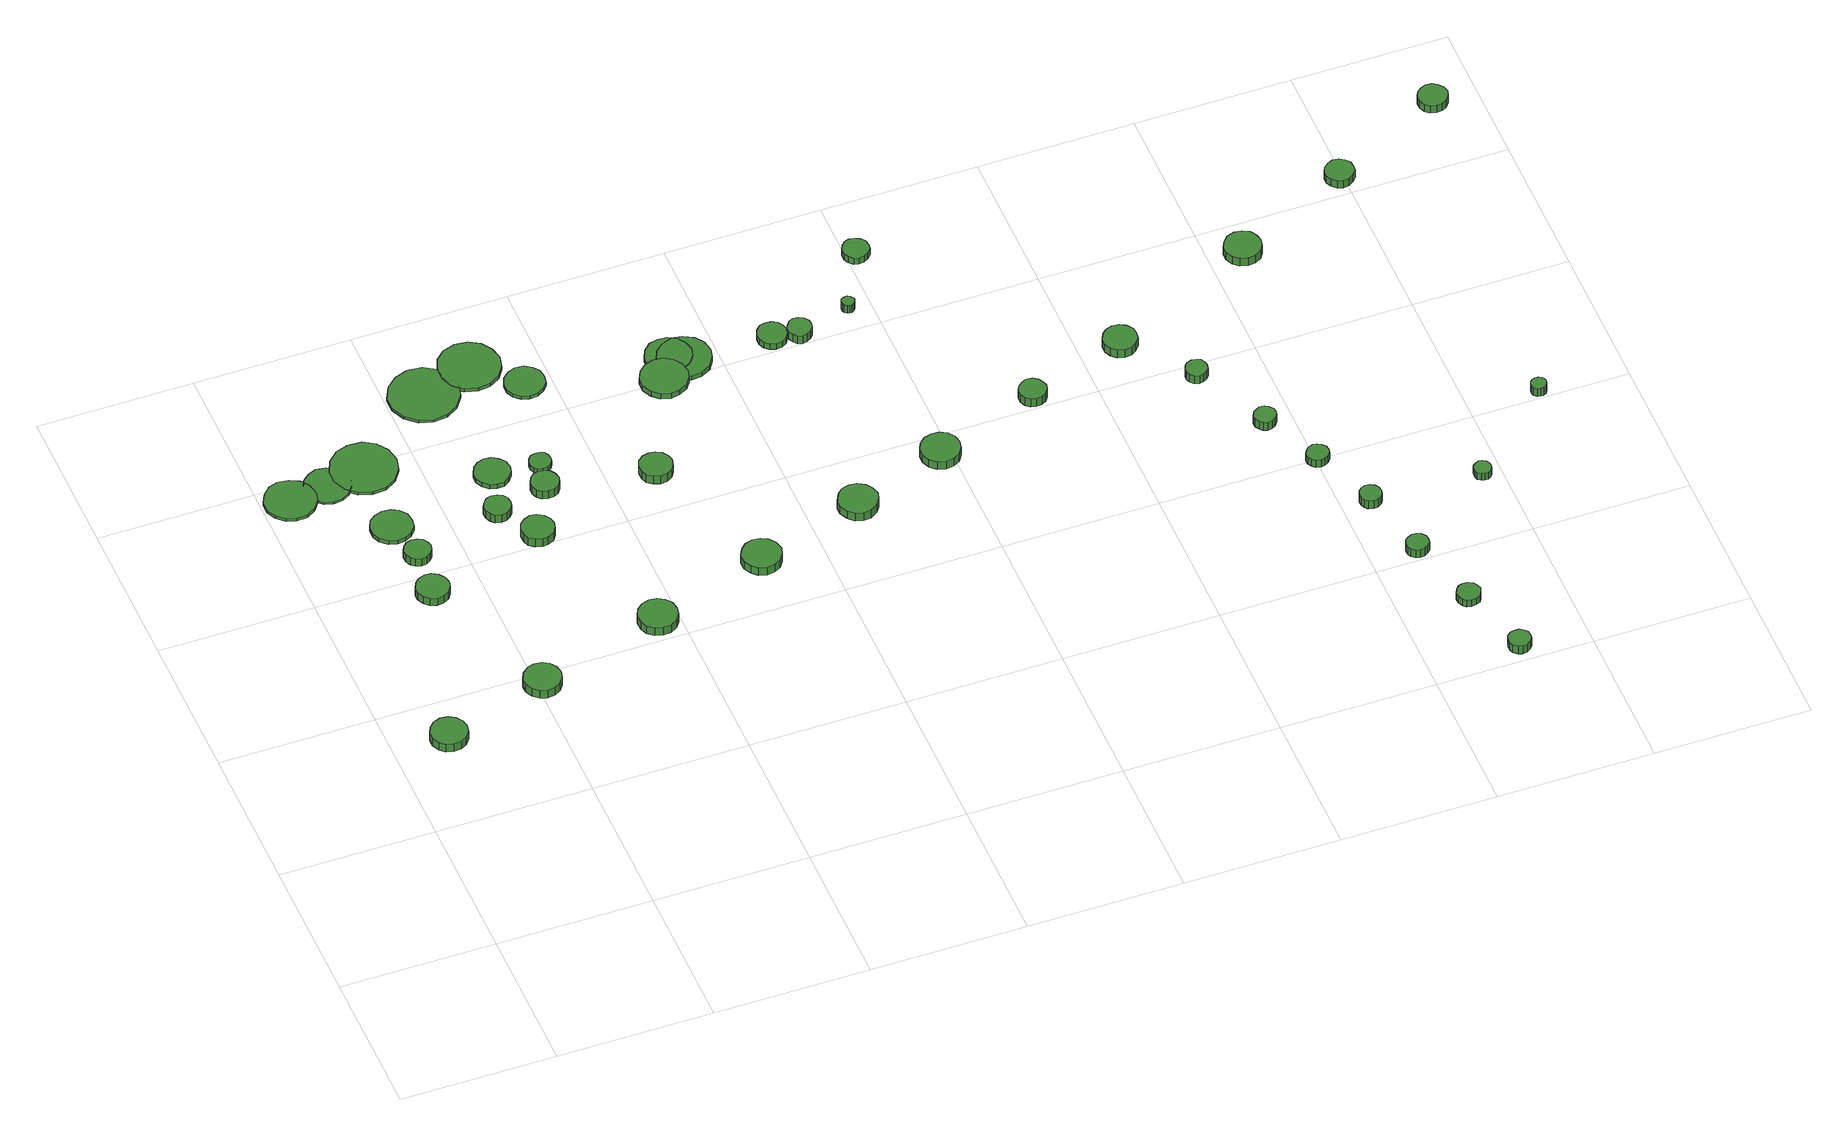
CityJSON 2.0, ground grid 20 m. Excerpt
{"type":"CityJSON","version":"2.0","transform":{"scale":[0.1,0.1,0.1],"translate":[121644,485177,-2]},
"CityObjects":{
"tree1":{"type":"SolitaryVegetationObject","attributes":{"function":"something"},"geometry":[{"type":"MultiSurface","lod":"1","boundaries":[[[0,1,2,3,4,5,6,7,8,9,10,11,12,13,14]],[[15,16,17,18,19,20,21,22,23,24,25,26,27,28,29]],[[0,29,28,1]],[[1,28,27,2]],[[2,27,26,3]],[[3,26,25,4]],[[4,25,24,5]],[[5,24,23,6]],[[6,23,22,7]],[[7,22,21,8]],[[8,21,20,9]],[[9,20,19,10]],[[10,19,18,11]],[[11,18,17,12]],[[12,17,16,13]],[[13,16,15,14]],[[14,15,29,0]]]}]},
"tree2":{"type":"SolitaryVegetationObject","attributes":{"function":"something"},"geometry":[{"type":"MultiSurface","lod":"1","boundaries":[[[30,31,32,33,34,35,36,37,38,39,40,41,42,43,44]],[[45,46,47,48,49,50,51,52,53,54,55,56,57,58,59]],[[30,59,58,31]],[[31,58,57,32]],[[32,57,56,33]],[[33,56,55,34]],[[34,55,54,35]],[[35,54,53,36]],[[36,53,52,37]],[[37,52,51,38]],[[38,51,50,39]],[[39,50,49,40]],[[40,49,48,41]],[[41,48,47,42]],[[42,47,46,43]],[[43,46,45,44]],[[44,45,59,30]]]}]},
"tree3":{"type":"SolitaryVegetationObject","attributes":{"function":"something"},"geometry":[{"type":"MultiSurface","lod":"1","boundaries":[[[60,61,62,63,64,65,66,67,68,69,70,71,72,73,74]],[[75,76,77,78,79,80,81,82,83,84,85,86,87,88,89]],[[60,89,88,61]],[[61,88,87,62]],[[62,87,86,63]],[[63,86,85,64]],[[64,85,84,65]],[[65,84,83,66]],[[66,83,82,67]],[[67,82,81,68]],[[68,81,80,69]],[[69,80,79,70]],[[70,79,78,71]],[[71,78,77,72]],[[72,77,76,73]],[[73,76,75,74]],[[74,75,89,60]]]}]},
"tree4":{"type":"SolitaryVegetationObject","attributes":{"function":"something"},"geometry":[{"type":"MultiSurface","lod":"1","boundaries":[[[90,91,92,93,94,95,96,97,98,99,100,101,102,103,104]],[[105,106,107,108,109,110,111,112,113,114,115,116,117,118,119]],[[90,119,118,91]],[[91,118,117,92]],[[92,117,116,93]],[[93,116,115,94]],[[94,115,114,95]],[[95,114,113,96]],[[96,113,112,97]],[[97,112,111,98]],[[98,111,110,99]],[[99,110,109,100]],[[100,109,108,101]],[[101,108,107,102]],[[102,107,106,103]],[[103,106,105,104]],[[104,105,119,90]]]}]},
"tree5":{"type":"SolitaryVegetationObject","attributes":{"function":"something"},"geometry":[{"type":"MultiSurface","lod":"1","boundaries":[[[120,121,122,123,124,125,126,127,128,129,130,131,132,133,134]],[[135,136,137,138,139,140,141,142,143,144,145,146,147,148,149]],[[120,149,148,121]],[[121,148,147,122]],[[122,147,146,123]],[[123,146,145,124]],[[124,145,144,125]],[[125,144,143,126]],[[126,143,142,127]],[[127,142,141,128]],[[128,141,140,129]],[[129,140,139,130]],[[130,139,138,131]],[[131,138,137,132]],[[132,137,136,133]],[[133,136,135,134]],[[134,135,149,120]]]}]},
"tree6":{"type":"SolitaryVegetationObject","attributes":{"function":"something"},"geometry":[{"type":"MultiSurface","lod":"1","boundaries":[[[150,151,152,153,154,155,156,157,158,159,160,161,162,163,164]],[[165,166,167,168,169,170,171,172,173,174,175,176,177,178,179]],[[150,179,178,151]],[[151,178,177,152]],[[152,177,176,153]],[[153,176,175,154]],[[154,175,174,155]],[[155,174,173,156]],[[156,173,172,157]],[[157,172,171,158]],[[158,171,170,159]],[[159,170,169,160]],[[160,169,168,161]],[[161,168,167,162]],[[162,167,166,163]],[[163,166,165,164]],[[164,165,179,150]]]}]},
"tree7":{"type":"SolitaryVegetationObject","attributes":{"function":"something"},"geometry":[{"type":"MultiSurface","lod":"1","boundaries":[[[180,181,182,183,184,185,186,187,188,189,190,191,192,193,194]],[[195,196,197,198,199,200,201,202,203,204,205,206,207,208,209]],[[180,209,208,181]],[[181,208,207,182]],[[182,207,206,183]],[[183,206,205,184]],[[184,205,204,185]],[[185,204,203,186]],[[186,203,202,187]],[[187,202,201,188]],[[188,201,200,189]],[[189,200,199,190]],[[190,199,198,191]],[[191,198,197,192]],[[192,197,196,193]],[[193,196,195,194]],[[194,195,209,180]]]}]},
"tree8":{"type":"SolitaryVegetationObject","attributes":{"function":"something"},"geometry":[{"type":"MultiSurface","lod":"1","boundaries":[[[210,211,212,213,214,215,216,217,218,219,220,221,222,223,224]],[[225,226,227,228,229,230,231,232,233,234,235,236,237,238,239]],[[210,239,238,211]],[[211,238,237,212]],[[212,237,236,213]],[[213,236,235,214]],[[214,235,234,215]],[[215,234,233,216]],[[216,233,232,217]],[[217,232,231,218]],[[218,231,230,219]],[[219,230,229,220]],[[220,229,228,221]],[[221,228,227,222]],[[222,227,226,223]],[[223,226,225,224]],[[224,225,239,210]]]}]},
"tree9":{"type":"SolitaryVegetationObject","attributes":{"function":"something"},"geometry":[{"type":"MultiSurface","lod":"1","boundaries":[[[240,241,242,243,244,245,246,247,248,249,250,251,252,253,254]],[[255,256,257,258,259,260,261,262,263,264,265,266,267,268,269]],[[240,269,268,241]],[[241,268,267,242]],[[242,267,266,243]],[[243,266,265,244]],[[244,265,264,245]],[[245,264,263,246]],[[246,263,262,247]],[[247,262,261,248]],[[248,261,260,249]],[[249,260,259,250]],[[250,259,258,251]],[[251,258,257,252]],[[252,257,256,253]],[[253,256,255,254]],[[254,255,269,240]]]}]},
"tree10":{"type":"SolitaryVegetationObject","attributes":{"function":"something"},"geometry":[{"type":"MultiSurface","lod":"1","boundaries":[[[270,271,272,273,274,275,276,277,278,279,280,281,282,283,284]],[[285,286,287,288,289,290,291,292,293,294,295,296,297,298,299]],[[270,299,298,271]],[[271,298,297,272]],[[272,297,296,273]],[[273,296,295,274]],[[274,295,294,275]],[[275,294,293,276]],[[276,293,292,277]],[[277,292,291,278]],[[278,291,290,279]],[[279,290,289,280]],[[280,289,288,281]],[[281,288,287,282]],[[282,287,286,283]],[[283,286,285,284]],[[284,285,299,270]]]}]},
"tree11":{"type":"SolitaryVegetationObject","attributes":{"function":"something"},"geometry":[{"type":"MultiSurface","lod":"1","boundaries":[[[300,301,302,303,304,305,306,307,308,309,310,311,312,313,314]],[[315,316,317,318,319,320,321,322,323,324,325,326,327,328,329]],[[300,329,328,301]],[[301,328,327,302]],[[302,327,326,303]],[[303,326,325,304]],[[304,325,324,305]],[[305,324,323,306]],[[306,323,322,307]],[[307,322,321,308]],[[308,321,320,309]],[[309,320,319,310]],[[310,319,318,311]],[[311,318,317,312]],[[312,317,316,313]],[[313,316,315,314]],[[314,315,329,300]]]}]},
"tree12":{"type":"SolitaryVegetationObject","attributes":{"function":"something"},"geometry":[{"type":"MultiSurface","lod":"1","boundaries":[[[330,331,332,333,334,335,336,337,338,339,340,341,342,343,344]],[[345,346,347,348,349,350,351,352,353,354,355,356,357,358,359]],[[330,359,358,331]],[[331,358,357,332]],[[332,357,356,333]],[[333,356,355,334]],[[334,355,354,335]],[[335,354,353,336]],[[336,353,352,337]],[[337,352,351,338]],[[338,351,350,339]],[[339,350,349,340]],[[340,349,348,341]],[[341,348,347,342]],[[342,347,346,343]],[[343,346,345,344]],[[344,345,359,330]]]}]},
"tree13":{"type":"SolitaryVegetationObject","attributes":{"function":"something"},"geometry":[{"type":"MultiSurface","lod":"1","boundaries":[[[360,361,362,363,364,365,366,367,368,369,370,371,372,373,374]],[[375,376,377,378,379,380,381,382,383,384,385,386,387,388,389]],[[360,389,388,361]],[[361,388,387,362]],[[362,387,386,363]],[[363,386,385,364]],[[364,385,384,365]],[[365,384,383,366]],[[366,383,382,367]],[[367,382,381,368]],[[368,381,380,369]],[[369,380,379,370]],[[370,379,378,371]],[[371,378,377,372]],[[372,377,376,373]],[[373,376,375,374]],[[374,375,389,360]]]}]},
"tree14":{"type":"SolitaryVegetationObject","attributes":{"function":"something"},"geometry":[{"type":"MultiSurface","lod":"1","boundaries":[[[390,391,392,393,394,395,396,397,398,399,400,401,402,403,404]],[[405,406,407,408,409,410,411,412,413,414,415,416,417,418,419]],[[390,419,418,391]],[[391,418,417,392]],[[392,417,416,393]],[[393,416,415,394]],[[394,415,414,395]],[[395,414,413,396]],[[396,413,412,397]],[[397,412,411,398]],[[398,411,410,399]],[[399,410,409,400]],[[400,409,408,401]],[[401,408,407,402]],[[402,407,406,403]],[[403,406,405,404]],[[404,405,419,390]]]}]},
"tree15":{"type":"SolitaryVegetationObject","attributes":{"function":"something"},"geometry":[{"type":"MultiSurface","lod":"1","boundaries":[[[420,421,422,423,424,425,426,427,428,429,430,431,432,433,434]],[[435,436,437,438,439,440,441,442,443,444,445,446,447,448,449]],[[420,449,448,421]],[[421,448,447,422]],[[422,447,446,423]],[[423,446,445,424]],[[424,445,444,425]],[[425,444,443,426]],[[426,443,442,427]],[[427,442,441,428]],[[428,441,440,429]],[[429,440,439,430]],[[430,439,438,431]],[[431,438,437,432]],[[432,437,436,433]],[[433,436,435,434]],[[434,435,449,420]]]}]},
"tree16":{"type":"SolitaryVegetationObject","attributes":{"function":"something"},"geometry":[{"type":"MultiSurface","lod":"1","boundaries":[[[450,451,452,453,454,455,456,457,458,459,460,461,462,463,464]],[[465,466,467,468,469,470,471,472,473,474,475,476,477,478,479]],[[450,479,478,451]],[[451,478,477,452]],[[452,477,476,453]],[[453,476,475,454]],[[454,475,474,455]],[[455,474,473,456]],[[456,473,472,457]],[[457,472,471,458]],[[458,471,470,459]],[[459,470,469,460]],[[460,469,468,461]],[[461,468,467,462]],[[462,467,466,463]],[[463,466,465,464]],[[464,465,479,450]]]}]},
"tree17":{"type":"SolitaryVegetationObject","attributes":{"function":"something"},"geometry":[{"type":"MultiSurface","lod":"1","boundaries":[[[480,481,482,483,484,485,486,487,488,489,490,491,492,493,494]],[[495,496,497,498,499,500,501,502,503,504,505,506,507,508,509]],[[480,509,508,481]],[[481,508,507,482]],[[482,507,506,483]],[[483,506,505,484]],[[484,505,504,485]],[[485,504,503,486]],[[486,503,502,487]],[[487,502,501,488]],[[488,501,500,489]],[[489,500,499,490]],[[490,499,498,491]],[[491,498,497,492]],[[492,497,496,493]],[[493,496,495,494]],[[494,495,509,480]]]}]},
"tree18":{"type":"SolitaryVegetationObject","attributes":{"function":"something"},"geometry":[{"type":"MultiSurface","lod":"1","boundaries":[[[510,511,512,513,514,515,516,517,518,519,520,521,522,523,524]],[[525,526,527,528,529,530,531,532,533,534,535,536,537,538,539]],[[510,539,538,511]],[[511,538,537,512]],[[512,537,536,513]],[[513,536,535,514]],[[514,535,534,515]],[[515,534,533,516]],[[516,533,532,517]],[[517,532,531,518]],[[518,531,530,519]],[[519,530,529,520]],[[520,529,528,521]],[[521,528,527,522]],[[522,527,526,523]],[[523,526,525,524]],[[524,525,539,510]]]}]},
"tree19":{"type":"SolitaryVegetationObject","attributes":{"function":"something"},"geometry":[{"type":"MultiSurface","lod":"1","boundaries":[[[540,541,542,543,544,545,546,547,548,549,550,551,552,553,554]],[[555,556,557,558,559,560,561,562,563,564,565,566,567,568,569]],[[540,569,568,541]],[[541,568,567,542]],[[542,567,566,543]],[[543,566,565,544]],[[544,565,564,545]],[[545,564,563,546]],[[546,563,562,547]],[[547,562,561,548]],[[548,561,560,549]],[[549,560,559,550]],[[550,559,558,551]],[[551,558,557,552]],[[552,557,556,553]],[[553,556,555,554]],[[554,555,569,540]]]}]},
"tree20":{"type":"SolitaryVegetationObject","attributes":{"function":"something"},"geometry":[{"type":"MultiSurface","lod":"1","boundaries":[[[570,571,572,573,574,575,576,577,578,579,580,581,582,583,584]],[[585,586,587,588,589,590,591,592,593,594,595,596,597,598,599]],[[570,599,598,571]],[[571,598,597,572]],[[572,597,596,573]],[[573,596,595,574]],[[574,595,594,575]],[[575,594,593,576]],[[576,593,592,577]],[[577,592,591,578]],[[578,591,590,579]],[[579,590,589,580]],[[580,589,588,581]],[[581,588,587,582]],[[582,587,586,583]],[[583,586,585,584]],[[584,585,599,570]]]}]},
"tree21":{"type":"SolitaryVegetationObject","attributes":{"function":"something"},"geometry":[{"type":"MultiSurface","lod":"1","boundaries":[[[600,601,602,603,604,605,606,607,608,609,610,611,612,613,614]],[[615,616,617,618,619,620,621,622,623,624,625,626,627,628,629]],[[600,629,628,601]],[[601,628,627,602]],[[602,627,626,603]],[[603,626,625,604]],[[604,625,624,605]],[[605,624,623,606]],[[606,623,622,607]],[[607,622,621,608]],[[608,621,620,609]],[[609,620,619,610]],[[610,619,618,611]],[[611,618,617,612]],[[612,617,616,613]],[[613,616,615,614]],[[614,615,629,600]]]}]},
"tree22":{"type":"SolitaryVegetationObject","attributes":{"function":"something"},"geometry":[{"type":"MultiSurface","lod":"1","boundaries":[[[630,631,632,633,634,635,636,637,638,639,640,641,642,643,644]],[[645,646,647,648,649,650,651,652,653,654,655,656,657,658,659]],[[630,659,658,631]],[[631,658,657,632]],[[632,657,656,633]],[[633,656,655,634]],[[634,655,654,635]],[[635,654,653,636]],[[636,653,652,637]],[[637,652,651,638]],[[638,651,650,639]],[[639,650,649,640]],[[640,649,648,641]],[[641,648,647,642]],[[642,647,646,643]],[[643,646,645,644]],[[644,645,659,630]]]}]},
"tree23":{"type":"SolitaryVegetationObject","attributes":{"function":"something"},"geometry":[{"type":"MultiSurface","lod":"1","boundaries":[[[660,661,662,663,664,665,666,667,668,669,670,671,672,673,674]],[[675,676,677,678,679,680,681,682,683,684,685,686,687,688,689]],[[660,689,688,661]],[[661,688,687,662]],[[662,687,686,663]],[[663,686,685,664]],[[664,685,684,665]],[[665,684,683,666]],[[666,683,682,667]],[[667,682,681,668]],[[668,681,680,669]],[[669,680,679,670]],[[670,679,678,671]],[[671,678,677,672]],[[672,677,676,673]],[[673,676,675,674]],[[674,675,689,660]]]}]},
"tree24":{"type":"SolitaryVegetationObject","attributes":{"function":"something"},"geometry":[{"type":"MultiSurface","lod":"1","boundaries":[[[690,691,692,693,694,695,696,697,698,699,700,701,702,703,704]],[[705,706,707,708,709,710,711,712,713,714,715,716,717,718,719]],[[690,719,718,691]],[[691,718,717,692]],[[692,717,716,693]],[[693,716,715,694]],[[694,715,714,695]],[[695,714,713,696]],[[696,713,712,697]],[[697,712,711,698]],[[698,711,710,699]],[[699,710,709,700]],[[700,709,708,701]],[[701,708,707,702]],[[702,707,706,703]],[[703,706,705,704]],[[704,705,719,690]]]}]},
"tree25":{"type":"SolitaryVegetationObject","attributes":{"function":"something"},"geometry":[{"type":"MultiSurface","lod":"1","boundaries":[[[720,721,722,723,724,725,726,727,728,729,730,731,732,733,734]],[[735,736,737,738,739,740,741,742,743,744,745,746,747,748,749]],[[720,749,748,721]],[[721,748,747,722]],[[722,747,746,723]],[[723,746,745,724]],[[724,745,744,725]],[[725,744,743,726]],[[726,743,742,727]],[[727,742,741,728]],[[728,741,740,729]],[[729,740,739,730]],[[730,739,738,731]],[[731,738,737,732]],[[732,737,736,733]],[[733,736,735,734]],[[734,735,749,720]]]}]},
"tree26":{"type":"SolitaryVegetationObject","attributes":{"function":"something"},"geometry":[{"type":"MultiSurface","lod":"1","boundaries":[[[750,751,752,753,754,755,756,757,758,759,760,761,762,763,764]],[[765,766,767,768,769,770,771,772,773,774,775,776,777,778,779]],[[750,779,778,751]],[[751,778,777,752]],[[752,777,776,753]],[[753,776,775,754]],[[754,775,774,755]],[[755,774,773,756]],[[756,773,772,757]],[[757,772,771,758]],[[758,771,770,759]],[[759,770,769,760]],[[760,769,768,761]],[[761,768,767,762]],[[762,767,766,763]],[[763,766,765,764]],[[764,765,779,750]]]}]},
"tree27":{"type":"SolitaryVegetationObject","attributes":{"function":"something"},"geometry":[{"type":"MultiSurface","lod":"1","boundaries":[[[780,781,782,783,784,785,786,787,788,789,790,791,792,793,794]],[[795,796,797,798,799,800,801,802,803,804,805,806,807,808,809]],[[780,809,808,781]],[[781,808,807,782]],[[782,807,806,783]],[[783,806,805,784]],[[784,805,804,785]],[[785,804,803,786]],[[786,803,802,787]],[[787,802,801,788]],[[788,801,800,789]],[[789,800,799,790]],[[790,799,798,791]],[[791,798,797,792]],[[792,797,796,793]],[[793,796,795,794]],[[794,795,809,780]]]}]},
"tree28":{"type":"SolitaryVegetationObject","attributes":{"function":"something"},"geometry":[{"type":"MultiSurface","lod":"1","boundaries":[[[810,811,812,813,814,815,816,817,818,819,820,821,822,823,824]],[[825,826,827,828,829,830,831,832,833,834,835,836,837,838,839]],[[810,839,838,811]],[[811,838,837,812]],[[812,837,836,813]],[[813,836,835,814]],[[814,835,834,815]],[[815,834,833,816]],[[816,833,832,817]],[[817,832,831,818]],[[818,831,830,819]],[[819,830,829,820]],[[820,829,828,821]],[[821,828,827,822]],[[822,827,826,823]],[[823,826,825,824]],[[824,825,839,810]]]}]},
"tree29":{"type":"SolitaryVegetationObject","attributes":{"function":"something"},"geometry":[{"type":"MultiSurface","lod":"1","boundaries":[[[840,841,842,843,844,845,846,847,848,849,850,851,852,853,854]],[[855,856,857,858,859,860,861,862,863,864,865,866,867,868,869]],[[840,869,868,841]],[[841,868,867,842]],[[842,867,866,843]],[[843,866,865,844]],[[844,865,864,845]],[[845,864,863,846]],[[846,863,862,847]],[[847,862,861,848]],[[848,861,860,849]],[[849,860,859,850]],[[850,859,858,851]],[[851,858,857,852]],[[852,857,856,853]],[[853,856,855,854]],[[854,855,869,840]]]}]},
"tree30":{"type":"SolitaryVegetationObject","attributes":{"function":"something"},"geometry":[{"type":"MultiSurface","lod":"1","boundaries":[[[870,871,872,873,874,875,876,877,878,879,880,881,882,883,884]],[[885,886,887,888,889,890,891,892,893,894,895,896,897,898,899]],[[870,899,898,871]],[[871,898,897,872]],[[872,897,896,873]],[[873,896,895,874]],[[874,895,894,875]],[[875,894,893,876]],[[876,893,892,877]],[[877,892,891,878]],[[878,891,890,879]],[[879,890,889,880]],[[880,889,888,881]],[[881,888,887,882]],[[882,887,886,883]],[[883,886,885,884]],[[884,885,899,870]]]}]},
"tree31":{"type":"SolitaryVegetationObject","attributes":{"function":"something"},"geometry":[{"type":"MultiSurface","lod":"1","boundaries":[[[900,901,902,903,904,905,906,907,908,909,910,911,912,913,914]],[[915,916,917,918,919,920,921,922,923,924,925,926,927,928,929]],[[900,929,928,901]],[[901,928,927,902]],[[902,927,926,903]],[[903,926,925,904]],[[904,925,924,905]],[[905,924,923,906]],[[906,923,922,907]],[[907,922,921,908]],[[908,921,920,909]],[[909,920,919,910]],[[910,919,918,911]],[[911,918,917,912]],[[912,917,916,913]],[[913,916,915,914]],[[914,915,929,900]]]}]},
"tree32":{"type":"SolitaryVegetationObject","attributes":{"function":"something"},"geometry":[{"type":"MultiSurface","lod":"1","boundaries":[[[930,931,932,933,934,935,936,937,938,939,940,941,942,943,944]],[[945,946,947,948,949,950,951,952,953,954,955,956,957,958,959]],[[930,959,958,931]],[[931,958,957,932]],[[932,957,956,933]],[[933,956,955,934]],[[934,955,954,935]],[[935,954,953,936]],[[936,953,952,937]],[[937,952,951,938]],[[938,951,950,939]],[[939,950,949,940]],[[940,949,948,941]],[[941,948,947,942]],[[942,947,946,943]],[[943,946,945,944]],[[944,945,959,930]]]}]},
"tree33":{"type":"SolitaryVegetationObject","attributes":{"function":"something"},"geometry":[{"type":"MultiSurface","lod":"1","boundaries":[[[960,961,962,963,964,965,966,967,968,969,970,971,972,973,974]],[[975,976,977,978,979,980,981,982,983,984,985,986,987,988,989]],[[960,989,988,961]],[[961,988,987,962]],[[962,987,986,963]],[[963,986,985,964]],[[964,985,984,965]],[[965,984,983,966]],[[966,983,982,967]],[[967,982,981,968]],[[968,981,980,969]],[[969,980,979,970]],[[970,979,978,971]],[[971,978,977,972]],[[972,977,976,973]],[[973,976,975,974]],[[974,975,989,960]]]}]},
"tree34":{"type":"SolitaryVegetationObject","attributes":{"function":"something"},"geometry":[{"type":"MultiSurface","lod":"1","boundaries":[[[990,991,992,993,994,995,996,997,998,999,1000,1001,1002,1003,1004]],[[1005,1006,1007,1008,1009,1010,1011,1012,1013,1014,1015,1016,1017,1018,1019]],[[990,1019,1018,991]],[[991,1018,1017,992]],[[992,1017,1016,993]],[[993,1016,1015,994]],[[994,1015,1014,995]],[[995,1014,1013,996]],[[996,1013,1012,997]],[[997,1012,1011,998]],[[998,1011,1010,999]],[[999,1010,1009,1000]],[[1000,1009,1008,1001]],[[1001,1008,1007,1002]],[[1002,1007,1006,1003]],[[1003,1006,1005,1004]],[[1004,1005,1019,990]]]}]},
"tree35":{"type":"SolitaryVegetationObject","attributes":{"function":"something"},"geometry":[{"type":"MultiSurface","lod":"1","boundaries":[[[1020,1021,1022,1023,1024,1025,1026,1027,1028,1029,1030,1031,1032,1033,1034]],[[1035,1036,1037,1038,1039,1040,1041,1042,1043,1044,1045,1046,1047,1048,1049]],[[1020,1049,1048,1021]],[[1021,1048,1047,1022]],[[1022,1047,1046,1023]],[[1023,1046,1045,1024]],[[1024,1045,1044,1025]],[[1025,1044,1043,1026]],[[1026,1043,1042,1027]],[[1027,1042,1041,1028]],[[1028,1041,1040,1029]],[[1029,1040,1039,1030]],[[1030,1039,1038,1031]],[[1031,1038,1037,1032]],[[1032,1037,1036,1033]],[[1033,1036,1035,1034]],[[1034,1035,1049,1020]]]}]},
"tree36":{"type":"SolitaryVegetationObject","attributes":{"function":"something"},"geometry":[{"type":"MultiSurface","lod":"1","boundaries":[[[1050,1051,1052,1053,1054,1055,1056,1057,1058,1059,1060,1061,1062,1063,1064]],[[1065,1066,1067,1068,1069,1070,1071,1072,1073,1074,1075,1076,1077,1078,1079]],[[1050,1079,1078,1051]],[[1051,1078,1077,1052]],[[1052,1077,1076,1053]],[[1053,1076,1075,1054]],[[1054,1075,1074,1055]],[[1055,1074,1073,1056]],[[1056,1073,1072,1057]],[[1057,1072,1071,1058]],[[1058,1071,1070,1059]],[[1059,1070,1069,1060]],[[1060,1069,1068,1061]],[[1061,1068,1067,1062]],[[1062,1067,1066,1063]],[[1063,1066,1065,1064]],[[1064,1065,1079,1050]]]}]},
"tree37":{"type":"SolitaryVegetationObject","attributes":{"function":"something"},"geometry":[{"type":"MultiSurface","lod":"1","boundaries":[[[1080,1081,1082,1083,1084,1085,1086,1087,1088,1089,1090,1091,1092,1093,1094]],[[1095,1096,1097,1098,1099,1100,1101,1102,1103,1104,1105,1106,1107,1108,1109]],[[1080,1109,1108,1081]],[[1081,1108,1107,1082]],[[1082,1107,1106,1083]],[[1083,1106,1105,1084]],[[1084,1105,1104,1085]],[[1085,1104,1103,1086]],[[1086,1103,1102,1087]],[[1087,1102,1101,1088]],[[1088,1101,1100,1089]],[[1089,1100,1099,1090]],[[1090,1099,1098,1091]],[[1091,1098,1097,1092]],[[1092,1097,1096,1093]],[[1093,1096,1095,1094]],[[1094,1095,1109,1080]]]}]},
"tree38":{"type":"SolitaryVegetationObject","attributes":{"function":"something"},"geometry":[{"type":"MultiSurface","lod":"1","boundaries":[[[1110,1111,1112,1113,1114,1115,1116,1117,1118,1119,1120,1121,1122,1123,1124]],[[1125,1126,1127,1128,1129,1130,1131,1132,1133,1134,1135,1136,1137,1138,1139]],[[1110,1139,1138,1111]],[[1111,1138,1137,1112]],[[1112,1137,1136,1113]],[[1113,1136,1135,1114]],[[1114,1135,1134,1115]],[[1115,1134,1133,1116]],[[1116,1133,1132,1117]],[[1117,1132,1131,1118]],[[1118,1131,1130,1119]],[[1119,1130,1129,1120]],[[1120,1129,1128,1121]],[[1121,1128,1127,1122]],[[1122,1127,1126,1123]],[[1123,1126,1125,1124]],[[1124,1125,1139,1110]]]}]},
"tree39":{"type":"SolitaryVegetationObject","attributes":{"function":"something"},"geometry":[{"type":"MultiSurface","lod":"1","boundaries":[[[1140,1141,1142,1143,1144,1145,1146,1147,1148,1149,1150,1151,1152,1153,1154]],[[1155,1156,1157,1158,1159,1160,1161,1162,1163,1164,1165,1166,1167,1168,1169]],[[1140,1169,1168,1141]],[[1141,1168,1167,1142]],[[1142,1167,1166,1143]],[[1143,1166,1165,1144]],[[1144,1165,1164,1145]],[[1145,1164,1163,1146]],[[1146,1163,1162,1147]],[[1147,1162,1161,1148]],[[1148,1161,1160,1149]],[[1149,1160,1159,1150]],[[1150,1159,1158,1151]],[[1151,1158,1157,1152]],[[1152,1157,1156,1153]],[[1153,1156,1155,1154]],[[1154,1155,1169,1140]]]}]},
"tree40":{"type":"SolitaryVegetationObject","attributes":{"function":"something"},"geometry":[{"type":"MultiSurface","lod":"1","boundaries":[[[1170,1171,1172,1173,1174,1175,1176,1177,1178,1179,1180,1181,1182,1183,1184]],[[1185,1186,1187,1188,1189,1190,1191,1192,1193,1194,1195,1196,1197,1198,1199]],[[1170,1199,1198,1171]],[[1171,1198,1197,1172]],[[1172,1197,1196,1173]],[[1173,1196,1195,1174]],[[1174,1195,1194,1175]],[[1175,1194,1193,1176]],[[1176,1193,1192,1177]],[[1177,1192,1191,1178]],[[1178,1191,1190,1179]],[[1179,1190,1189,1180]],[[1180,1189,1188,1181]],[[1181,1188,1187,1182]],[[1182,1187,1186,1183]],[[1183,1186,1185,1184]],[[1184,1185,1199,1170]]]}]},
"tree41":{"type":"SolitaryVegetationObject","attributes":{"function":"something"},"geometry":[{"type":"MultiSurface","lod":"1","boundaries":[[[1200,1201,1202,1203,1204,1205,1206,1207,1208,1209,1210,1211,1212,1213,1214]],[[1215,1216,1217,1218,1219,1220,1221,1222,1223,1224,1225,1226,1227,1228,1229]],[[1200,1229,1228,1201]],[[1201,1228,1227,1202]],[[1202,1227,1226,1203]],[[1203,1226,1225,1204]],[[1204,1225,1224,1205]],[[1205,1224,1223,1206]],[[1206,1223,1222,1207]],[[1207,1222,1221,1208]],[[1208,1221,1220,1209]],[[1209,1220,1219,1210]],[[1210,1219,1218,1211]],[[1211,1218,1217,1212]],[[1212,1217,1216,1213]],[[1213,1216,1215,1214]],[[1214,1215,1229,1200]]]}]},
"tree42":{"type":"SolitaryVegetationObject","attributes":{"function":"something"},"geometry":[{"type":"MultiSurface","lod":"1","boundaries":[[[1230,1231,1232,1233,1234,1235,1236,1237,1238,1239,1240,1241,1242,1243,1244]],[[1245,1246,1247,1248,1249,1250,1251,1252,1253,1254,1255,1256,1257,1258,1259]],[[1230,1259,1258,1231]],[[1231,1258,1257,1232]],[[1232,1257,1256,1233]],[[1233,1256,1255,1234]],[[1234,1255,1254,1235]],[[1235,1254,1253,1236]],[[1236,1253,1252,1237]],[[1237,1252,1251,1238]],[[1238,1251,1250,1239]],[[1239,1250,1249,1240]],[[1240,1249,1248,1241]],[[1241,1248,1247,1242]],[[1242,1247,1246,1243]],[[1243,1246,1245,1244]],[[1244,1245,1259,1230]]]}]}
},
"vertices":[
[93,337,26],[91,346,26],[85,354,26],[77,359,26],[67,360,26],[58,357,26],[51,350,26],[47,342,26],[47,332,26],[51,323,26],[58,317,26],[67,314,26],[77,315,26],[85,319,26],[91,327,26],[91,327,13],[85,319,13],[77,315,13],[67,314,13],[58,317,13],[51,323,13],[47,332,13],[47,342,13],[51,350,13],[58,357,13],[67,360,13],[77,359,13],[85,354,13],[91,346,13],[93,337,13],
[69,774,14],[66,788,14],[58,799,14],[46,805,14],[32,807,14],[20,803,14],[10,793,14],[4,781,14],[4,767,14],[10,755,14],[20,746,14],[32,742,14],[46,743,14],[58,750,14],[66,761,14],[66,761,10],[58,750,10],[46,743,10],[32,742,10],[20,746,10],[10,755,10],[4,767,10],[4,781,10],[10,793,10],[20,803,10],[32,807,10],[46,805,10],[58,799,10],[66,788,10],[69,774,10],
[160,570,24],[158,578,24],[153,585,24],[145,590,24],[137,591,24],[128,588,24],[122,582,24],[118,574,24],[118,566,24],[122,558,24],[128,552,24],[137,549,24],[145,550,24],[153,554,24],[158,561,24],[158,561,12],[153,554,12],[145,550,12],[137,549,12],[128,552,12],[122,558,12],[118,566,12],[118,574,12],[122,582,12],[128,588,12],[137,591,12],[145,590,12],[153,585,12],[158,578,12],[160,570,12],
[230,381,25],[228,391,25],[222,399,25],[214,404,25],[204,405,25],[195,402,25],[187,395,25],[183,386,25],[183,377,25],[187,368,25],[195,361,25],[204,358,25],[214,359,25],[222,364,25],[228,372,25],[228,372,12],[222,364,12],[214,359,12],[204,358,12],[195,361,12],[187,368,12],[183,377,12],[183,386,12],[187,395,12],[195,402,12],[204,405,12],[214,404,12],[222,399,12],[228,391,12],[230,381,12],
[116,782,13],[113,794,13],[106,803,13],[95,809,13],[83,811,13],[72,807,13],[63,799,13],[58,788,13],[58,776,13],[63,765,13],[72,756,13],[83,753,13],[95,754,13],[106,760,13],[113,770,13],[113,770,10],[106,760,10],[95,754,10],[83,753,10],[72,756,10],[63,765,10],[58,776,10],[58,788,10],[63,799,10],[72,807,10],[83,811,10],[95,809,10],[106,803,10],[113,794,10],[116,782,10],
[161,632,26],[159,639,26],[155,645,26],[149,648,26],[142,649,26],[135,647,26],[130,642,26],[127,636,26],[127,629,26],[130,622,26],[135,618,26],[142,615,26],[149,616,26],[155,620,26],[159,625,26],[159,625,14],[155,620,14],[149,616,14],[142,615,14],[135,618,14],[130,622,14],[127,629,14],[127,636,14],[130,642,14],[135,647,14],[142,649,14],[149,648,14],[155,645,14],[159,639,14],[161,632,14],
[159,689,16],[157,700,16],[150,709,16],[141,714,16],[130,715,16],[120,712,16],[111,705,16],[107,695,16],[107,684,16],[111,674,16],[120,666,16],[130,663,16],[141,664,16],[150,669,16],[157,678,16],[157,678,10],[150,669,10],[141,664,10],[130,663,10],[120,666,10],[111,674,10],[107,684,10],[107,695,10],[111,705,10],[120,712,10],[130,715,10],[141,714,10],[150,709,10],[157,700,10],[159,689,10],
[179,792,14],[175,810,14],[165,824,14],[150,833,14],[132,834,14],[116,829,14],[103,817,14],[96,801,14],[96,784,14],[103,768,14],[116,756,14],[132,751,14],[150,752,14],[165,761,14],[175,775,14],[175,775,10],[165,761,10],[150,752,10],[132,751,10],[116,756,10],[103,768,10],[96,784,10],[96,801,10],[103,817,10],[116,829,10],[132,834,10],[150,833,10],[165,824,10],[175,810,10],[179,792,10],
[276,668,24],[275,675,24],[271,681,24],[265,684,24],[258,685,24],[251,683,24],[246,678,24],[243,672,24],[243,665,24],[246,658,24],[251,653,24],[258,651,24],[265,652,24],[271,656,24],[275,661,24],[275,661,11],[271,656,11],[265,652,11],[258,651,11],[251,653,11],[246,658,11],[243,665,11],[243,672,11],[246,678,11],[251,683,11],[258,685,11],[265,684,11],[271,681,11],[275,675,11],[276,668,11],
[312,617,24],[310,625,24],[305,632,24],[297,637,24],[289,638,24],[281,635,24],[274,629,24],[271,621,24],[271,612,24],[274,604,24],[281,599,24],[289,596,24],[297,597,24],[305,601,24],[310,608,24],[310,608,11],[305,601,11],[297,597,11],[289,596,11],[281,599,11],[274,604,11],[271,612,11],[271,621,11],[274,629,11],[281,635,11],[289,638,11],[297,637,11],[305,632,11],[310,625,11],[312,617,11],
[299,729,17],[297,739,17],[291,746,17],[283,751,17],[274,752,17],[265,749,17],[258,743,17],[254,734,17],[254,724,17],[258,716,17],[265,709,17],[274,707,17],[283,707,17],[291,712,17],[297,720,17],[297,720,10],[291,712,10],[283,707,10],[274,707,10],[265,709,10],[258,716,10],[254,724,10],[254,734,10],[258,743,10],[265,749,10],[274,752,10],[283,751,10],[291,746,10],[297,739,10],[299,729,10],
[397,430,25],[395,441,25],[389,449,25],[380,454,25],[370,455,25],[360,452,25],[352,445,25],[348,436,25],[348,425,25],[352,416,25],[360,409,25],[370,406,25],[380,407,25],[389,412,25],[395,420,25],[395,420,12],[389,412,12],[380,407,12],[370,406,12],[360,409,12],[352,416,12],[348,425,12],[348,436,12],[352,445,12],[360,452,12],[370,455,12],[380,454,12],[389,449,12],[395,441,12],[397,430,12],
[292,881,14],[288,899,14],[277,914,14],[262,923,14],[243,925,14],[226,919,14],[212,907,14],[204,890,14],[204,872,14],[212,855,14],[226,842,14],[243,837,14],[262,839,14],[277,848,14],[288,863,14],[288,863,10],[277,848,10],[262,839,10],[243,837,10],[226,842,10],[212,855,10],[204,872,10],[204,890,10],[212,907,10],[226,919,10],[243,925,10],[262,923,10],[277,914,10],[288,899,10],[292,881,10],
[344,684,25],[342,692,25],[338,698,25],[332,701,25],[324,702,25],[317,700,25],[312,695,25],[309,688,25],[309,681,25],[312,674,25],[317,669,25],[324,667,25],[332,668,25],[338,671,25],[342,677,25],[342,677,12],[338,671,12],[332,668,12],[324,667,12],[317,669,12],[312,674,12],[309,681,12],[309,688,12],[312,695,12],[317,700,12],[324,702,12],[332,701,12],[338,698,12],[342,692,12],[344,684,12],
[349,724,18],[348,730,18],[345,735,18],[340,737,18],[334,738,18],[328,736,18],[324,732,18],[322,727,18],[322,722,18],[324,716,18],[328,712,18],[334,711,18],[340,711,18],[345,714,18],[348,719,18],[348,719,10],[345,714,10],[340,711,10],[334,711,10],[328,712,10],[324,716,10],[322,722,10],[322,727,10],[324,732,10],[328,736,10],[334,738,10],[340,737,10],[345,735,10],[348,730,10],[349,724,10],
[354,905,15],[350,921,15],[341,934,15],[327,942,15],[311,944,15],[295,939,15],[283,928,15],[277,913,15],[277,897,15],[283,882,15],[295,871,15],[311,866,15],[327,868,15],[341,876,15],[350,889,15],[350,889,10],[341,876,10],[327,868,10],[311,866,10],[295,871,10],[283,882,10],[277,897,10],[277,913,10],[283,928,10],[295,939,10],[311,944,10],[327,942,10],[341,934,10],[350,921,10],[354,905,10],
[392,857,15],[390,867,15],[384,875,15],[375,881,15],[364,882,15],[354,878,15],[346,871,15],[342,862,15],[342,851,15],[346,842,15],[354,835,15],[364,832,15],[375,833,15],[384,838,15],[390,846,15],[390,846,10],[384,838,10],[375,833,10],[364,832,10],[354,835,10],[346,842,10],[342,851,10],[342,862,10],[346,871,10],[354,878,10],[364,882,10],[375,881,10],[384,875,10],[390,867,10],[392,857,10],
[481,665,23],[479,673,23],[474,680,23],[467,684,23],[458,685,23],[450,683,23],[443,677,23],[440,669,23],[440,660,23],[443,652,23],[450,647,23],[458,644,23],[467,645,23],[474,649,23],[479,656,23],[479,656,10],[474,649,10],[467,645,10],[458,644,10],[450,647,10],[443,652,10],[440,660,10],[440,669,10],[443,677,10],[450,683,10],[458,685,10],[467,684,10],[474,680,10],[479,673,10],[481,665,10],
[549,479,25],[546,490,25],[540,498,25],[531,503,25],[521,504,25],[511,501,25],[504,494,25],[499,485,25],[499,474,25],[504,465,25],[511,458,25],[521,455,25],[531,456,25],[540,461,25],[546,469,25],[546,469,12],[540,461,12],[531,456,12],[521,455,12],[511,458,12],[504,465,12],[499,474,12],[499,485,12],[504,494,12],[511,501,12],[521,504,12],[531,503,12],[540,498,12],[546,490,12],[549,479,12],
[554,802,18],[551,814,18],[544,824,18],[533,831,18],[521,832,18],[509,828,18],[500,820,18],[494,808,18],[494,796,18],[500,784,18],[509,776,18],[521,772,18],[533,774,18],[544,780,18],[551,790,18],[551,790,10],[544,780,10],[533,774,10],[521,772,10],[509,776,10],[500,784,10],[494,796,10],[494,808,10],[500,820,10],[509,828,10],[521,832,10],[533,831,10],[544,824,10],[551,814,10],[554,802,10],
[571,834,17],[568,846,17],[561,856,17],[551,862,17],[539,863,17],[527,860,17],[518,851,17],[513,840,17],[513,828,17],[518,817,17],[527,809,17],[539,805,17],[551,807,17],[561,813,17],[568,822,17],[568,822,10],[561,813,10],[551,807,10],[539,805,10],[527,809,10],[518,817,10],[513,828,10],[513,840,10],[518,851,10],[527,860,10],[539,863,10],[551,862,10],[561,856,10],[568,846,10],[571,834,10],
[592,825,17],[589,839,17],[581,850,17],[568,857,17],[555,859,17],[541,854,17],[531,845,17],[525,832,17],[525,818,17],[531,806,17],[541,796,17],[555,792,17],[568,793,17],[581,800,17],[589,812,17],[589,812,10],[581,800,10],[568,793,10],[555,792,10],[541,796,10],[531,806,10],[525,818,10],[525,832,10],[531,845,10],[541,854,10],[555,859,10],[568,857,10],[581,850,10],[589,839,10],[592,825,10],
[689,523,25],[686,533,25],[680,541,25],[671,547,25],[661,548,25],[651,545,25],[644,538,25],[639,528,25],[639,518,25],[644,508,25],[651,501,25],[661,498,25],[671,499,25],[680,505,25],[686,513,25],[686,513,12],[680,505,12],[671,499,12],[661,498,12],[651,501,12],[644,508,12],[639,518,12],[639,528,12],[644,538,12],[651,545,12],[661,548,12],[671,547,12],[680,541,12],[686,533,12],[689,523,12],
[688,822,19],[686,830,19],[682,836,19],[675,840,19],[667,841,19],[660,839,19],[654,833,19],[651,826,19],[651,818,19],[654,811,19],[660,806,19],[667,803,19],[675,804,19],[682,808,19],[686,815,19],[686,815,10],[682,808,10],[675,804,10],[667,803,10],[660,806,10],[654,811,10],[651,818,10],[651,826,10],[654,833,10],[660,839,10],[667,841,10],[675,840,10],[682,836,10],[686,830,10],[688,822,10],
[717,817,23],[716,823,23],[712,828,23],[706,831,23],[700,832,23],[694,830,23],[690,825,23],[687,820,23],[687,813,23],[690,808,23],[694,803,23],[700,801,23],[706,802,23],[712,805,23],[716,810,23],[716,810,10],[712,805,10],[706,802,10],[700,801,10],[694,803,10],[690,808,10],[687,813,10],[687,820,10],[690,825,10],[694,830,10],[700,832,10],[706,831,10],[712,828,10],[716,823,10],[717,817,10],
[810,567,26],[808,577,26],[802,585,26],[793,590,26],[783,591,26],[773,588,26],[765,581,26],[761,572,26],[761,562,26],[765,552,26],[773,545,26],[783,542,26],[793,543,26],[802,548,26],[808,557,26],[808,557,13],[802,548,13],[793,543,13],[783,542,13],[773,545,13],[765,552,13],[761,562,13],[761,572,13],[765,581,13],[773,588,13],[783,591,13],[793,590,13],[802,585,13],[808,577,13],[810,567,13],
[779,834,25],[778,837,25],[776,840,25],[773,842,25],[770,842,25],[767,841,25],[764,839,25],[763,836,25],[763,832,25],[764,829,25],[767,827,25],[770,826,25],[773,826,25],[776,828,25],[778,831,25],[778,831,12],[776,828,12],[773,826,12],[770,826,12],[767,827,12],[764,829,12],[763,832,12],[763,836,12],[764,839,12],[767,841,12],[770,842,12],[773,842,12],[776,840,12],[778,837,12],[779,834,12],
[829,917,20],[828,924,20],[823,930,20],[817,933,20],[810,934,20],[804,932,20],[799,927,20],[796,921,20],[796,913,20],[799,907,20],[804,902,20],[810,900,20],[817,901,20],[823,904,20],[828,910,20],[828,910,10],[823,904,10],[817,901,10],[810,900,10],[804,902,10],[799,907,10],[796,913,10],[796,921,10],[799,927,10],[804,932,10],[810,934,10],[817,933,10],[823,930,10],[828,924,10],[829,917,10],
[941,619,24],[939,626,24],[935,632,24],[929,636,24],[921,637,24],[915,634,24],[909,629,24],[906,623,24],[906,616,24],[909,609,24],[915,604,24],[921,602,24],[929,603,24],[935,606,24],[939,612,24],[939,612,11],[935,606,11],[929,603,11],[921,602,11],[915,604,11],[909,609,11],[906,616,11],[906,623,11],[909,629,11],[915,634,11],[921,637,11],[929,636,11],[935,632,11],[939,626,11],[941,619,11],
[1072,662,24],[1071,670,24],[1065,678,24],[1058,682,24],[1049,683,24],[1040,680,24],[1034,674,24],[1030,666,24],[1030,657,24],[1034,649,24],[1040,643,24],[1049,640,24],[1058,641,24],[1065,646,24],[1071,653,24],[1071,653,11],[1065,646,11],[1058,641,11],[1049,640,11],[1040,643,11],[1034,649,11],[1030,657,11],[1030,666,11],[1034,674,11],[1040,680,11],[1049,683,11],[1058,682,11],[1065,678,11],[1071,670,11],[1072,662,11],
[1131,581,25],[1130,587,25],[1127,592,25],[1122,594,25],[1116,595,25],[1110,593,25],[1106,589,25],[1104,584,25],[1104,578,25],[1106,573,25],[1110,569,25],[1116,567,25],[1122,568,25],[1127,571,25],[1130,575,25],[1130,575,12],[1127,571,12],[1122,568,12],[1116,567,12],[1110,569,12],[1106,573,12],[1104,578,12],[1104,584,12],[1106,589,12],[1110,593,12],[1116,595,12],[1122,594,12],[1127,592,12],[1130,587,12],[1131,581,12],
[1179,477,27],[1178,483,27],[1174,488,27],[1169,491,27],[1163,491,27],[1158,489,27],[1154,486,27],[1151,480,27],[1151,474,27],[1154,469,27],[1158,465,27],[1163,463,27],[1169,464,27],[1174,467,27],[1178,472,27],[1178,472,14],[1174,467,14],[1169,464,14],[1163,463,14],[1158,465,14],[1154,469,14],[1151,474,14],[1151,480,14],[1154,486,14],[1158,489,14],[1163,491,14],[1169,491,14],[1174,488,14],[1178,483,14],[1179,477,14],
[1328,21,27],[1327,27,27],[1323,32,27],[1318,35,27],[1312,35,27],[1307,34,27],[1302,30,27],[1300,24,27],[1300,18,27],[1302,13,27],[1307,9,27],[1312,7,27],[1318,8,27],[1323,11,27],[1327,16,27],[1327,16,14],[1323,11,14],[1318,8,14],[1312,7,14],[1307,9,14],[1302,13,14],[1300,18,14],[1300,24,14],[1302,30,14],[1307,34,14],[1312,35,14],[1318,35,14],[1323,32,14],[1327,27,14],[1328,21,14],
[1215,397,26],[1214,403,26],[1210,407,26],[1205,410,26],[1200,411,26],[1194,409,26],[1190,405,26],[1187,400,26],[1187,394,26],[1190,389,26],[1194,385,26],[1200,383,26],[1205,384,26],[1210,387,26],[1214,391,26],[1214,391,14],[1210,387,14],[1205,384,14],[1200,383,14],[1194,385,14],[1190,389,14],[1187,394,14],[1187,400,14],[1190,405,14],[1194,409,14],[1200,411,14],[1205,410,14],[1210,407,14],[1214,403,14],[1215,397,14],
[1301,117,25],[1299,123,25],[1296,128,25],[1290,131,25],[1284,132,25],[1278,130,25],[1274,126,25],[1271,120,25],[1271,114,25],[1274,108,25],[1278,104,25],[1284,102,25],[1290,103,25],[1296,106,25],[1299,111,25],[1299,111,14],[1296,106,14],[1290,103,14],[1284,102,14],[1278,104,14],[1274,108,14],[1271,114,14],[1271,120,14],[1274,126,14],[1278,130,14],[1284,132,14],[1290,131,14],[1296,128,14],[1299,123,14],[1301,117,14],
[1272,214,27],[1271,220,27],[1267,225,27],[1262,227,27],[1256,228,27],[1251,226,27],[1246,222,27],[1244,217,27],[1244,211,27],[1246,206,27],[1251,202,27],[1256,200,27],[1262,201,27],[1267,204,27],[1271,208,27],[1271,208,14],[1267,204,14],[1262,201,14],[1256,200,14],[1251,202,14],[1246,206,14],[1244,211,14],[1244,217,14],[1246,222,14],[1251,226,14],[1256,228,14],[1262,227,14],[1267,225,14],[1271,220,14],[1272,214,14],
[1249,311,26],[1248,317,26],[1245,321,26],[1240,324,26],[1234,325,26],[1228,323,26],[1224,319,26],[1222,314,26],[1222,308,26],[1224,303,26],[1228,299,26],[1234,297,26],[1240,298,26],[1245,301,26],[1248,305,26],[1248,305,13],[1245,301,13],[1240,298,13],[1234,297,13],[1228,299,13],[1224,303,13],[1222,308,13],[1222,314,13],[1224,319,13],[1228,323,13],[1234,325,13],[1240,324,13],[1245,321,13],[1248,317,13],[1249,311,13],
[1387,306,23],[1386,310,23],[1384,314,23],[1380,316,23],[1375,317,23],[1371,315,23],[1367,312,23],[1366,308,23],[1366,303,23],[1367,299,23],[1371,296,23],[1375,295,23],[1380,295,23],[1384,298,23],[1386,301,23],[1386,301,12],[1384,298,12],[1380,295,12],[1375,295,12],[1371,296,12],[1367,299,12],[1366,303,12],[1366,308,12],[1367,312,12],[1371,315,12],[1375,317,12],[1380,316,12],[1384,314,12],[1386,310,12],[1387,306,12],
[1266,753,24],[1264,762,24],[1259,770,24],[1250,775,24],[1241,776,24],[1231,773,24],[1224,766,24],[1220,758,24],[1220,748,24],[1224,739,24],[1231,733,24],[1241,730,24],[1250,731,24],[1259,736,24],[1264,743,24],[1264,743,11],[1259,736,11],[1250,731,11],[1241,730,11],[1231,733,11],[1224,739,11],[1220,748,11],[1220,758,11],[1224,766,11],[1231,773,11],[1241,776,11],[1250,775,11],[1259,770,11],[1264,762,11],[1266,753,11],
[1498,411,25],[1497,415,25],[1495,418,25],[1491,420,25],[1487,420,25],[1483,419,25],[1480,416,25],[1479,413,25],[1479,409,25],[1480,405,25],[1483,402,25],[1487,401,25],[1491,401,25],[1495,403,25],[1497,407,25],[1497,407,12],[1495,403,12],[1491,401,12],[1487,401,12],[1483,402,12],[1480,405,12],[1479,409,12],[1479,413,12],[1480,416,12],[1483,419,12],[1487,420,12],[1491,420,12],[1495,418,12],[1497,415,12],[1498,411,12],
[1413,827,24],[1412,835,24],[1407,841,24],[1401,845,24],[1393,846,24],[1386,843,24],[1380,838,24],[1377,831,24],[1377,824,24],[1380,817,24],[1386,811,24],[1393,809,24],[1401,810,24],[1407,814,24],[1412,820,24],[1412,820,12],[1407,814,12],[1401,810,12],[1393,809,12],[1386,811,12],[1380,817,12],[1377,824,12],[1377,831,12],[1380,838,12],[1386,843,12],[1393,846,12],[1401,845,12],[1407,841,12],[1412,835,12],[1413,827,12],
[1562,903,25],[1560,911,25],[1555,917,25],[1549,921,25],[1541,922,25],[1534,919,25],[1528,914,25],[1525,907,25],[1525,899,25],[1528,892,25],[1534,887,25],[1541,885,25],[1549,886,25],[1555,889,25],[1560,896,25],[1560,896,13],[1555,889,13],[1549,886,13],[1541,885,13],[1534,887,13],[1528,892,13],[1525,899,13],[1525,907,13],[1528,914,13],[1534,919,13],[1541,922,13],[1549,921,13],[1555,917,13],[1560,911,13],[1562,903,13]
]}
